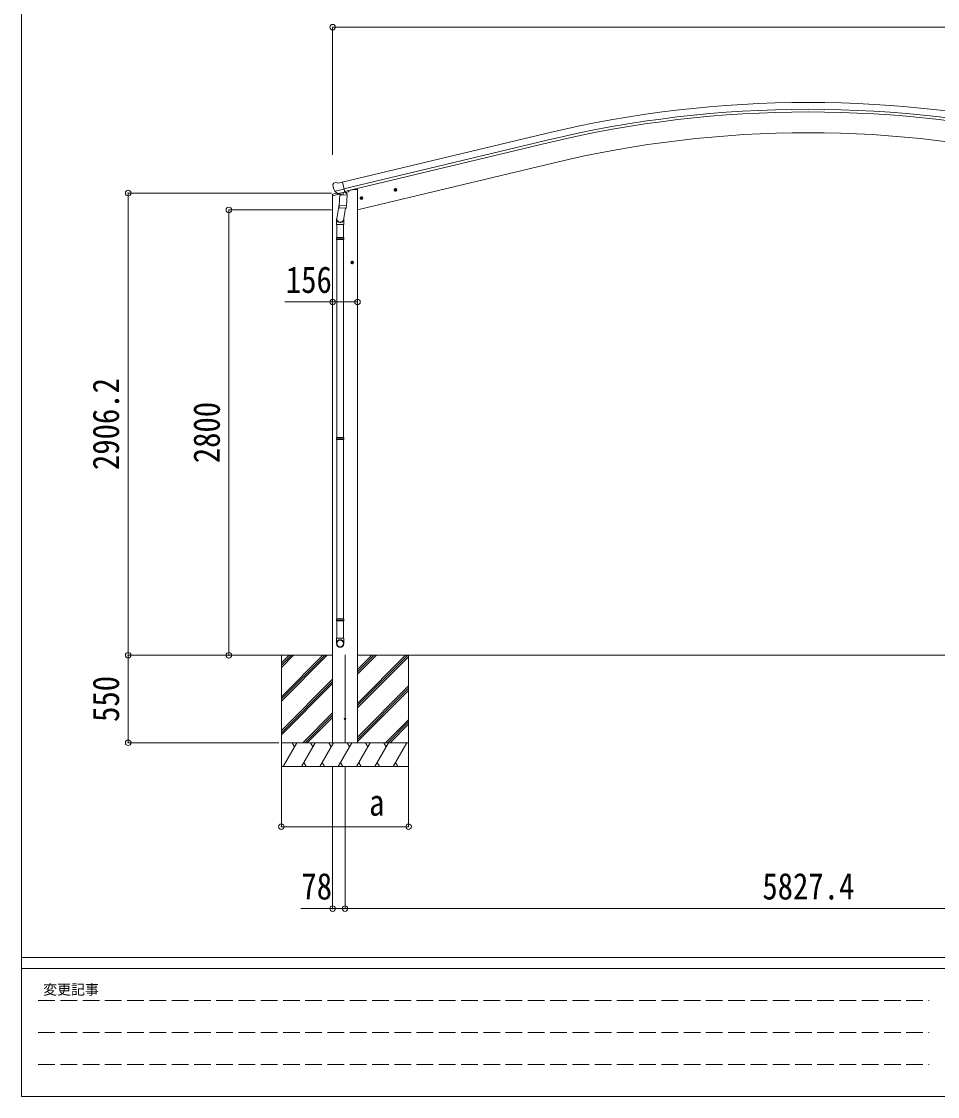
# Model space of a CAD drawing. Units: millimetres at full size. Extents: x -9783 to 9892, y -6828 to 6752.
# Drawn here: x -9783 to -4022, y -6828 to -69 of the extents above; entities that cross this region are included whole.
import ezdxf
from ezdxf.enums import TextEntityAlignment as Align

# ---------------------------------------------------------------- set-up
doc = ezdxf.new("R2010")
doc.units = ezdxf.units.MM
doc.header["$LTSCALE"] = 35
doc.header["$PDMODE"] = 32
doc.header["$PDSIZE"] = 35
doc.linetypes.add('DASHED3', pattern=[4, 3, -1])
for name, color, linetype, lineweight in [('0-0_0', 7, 'Continuous', 9), ('0-1_本体', 4, 'Continuous', 9), ('0-2_部品', 7, 'Continuous', 9), ('0-8_PARTS2', 2, 'Continuous', 9), ('0-A_寸法', 6, 'Continuous', 9), ('F-0_240', 7, 'Continuous', 9)]:
    doc.layers.add(name, color=color, linetype=linetype, lineweight=lineweight)
doc.styles.add('ＭＳ ゴシック', font='')
doc.styles.get('ＭＳ ゴシック').set_extended_font_data('MS Gothic')

msp = doc.modelspace()

# ---------------------------------------------------------------- linework, layer by layer
at = {"layer": '0-0_0'}
for p, q in [((-7826.07, -4053.52), (-8327.74, -4053.53)), ((-8148.52, -4053.52), (-8148.52, -4753.52)), ((-8148.52, -4314.25), (-7887.79, -4053.52)), ((-8148.52, -4328.39), (-7873.65, -4053.52)), ((-8148.52, -4342.54), (-7859.5, -4053.52)), ((-8148.52, -4130.41), (-8071.64, -4053.52)), ((-8148.52, -4116.26), (-8085.78, -4053.52)), ((-8148.52, -4102.12), (-8099.92, -4053.52)), ((-7670.07, -4356.3), (-7367.29, -4053.52)), ((-7670.07, -4370.44), (-7353.15, -4053.52)), ((-7670.07, -4172.46), (-7551.14, -4053.52)), ((-7670.07, -4158.31), (-7565.28, -4053.52)), ((-7670.07, -4144.17), (-7579.42, -4053.52)), ((-7669.57, -4053.52), (-1999.42, -4053.52)), ((-7348.52, -4053.52), (-7348.52, -4753.52)), ((-7670.07, -4384.59), (-7348.52, -4063.04)), ((-8148.52, -4526.38), (-7826.07, -4203.94)), ((-8148.52, -4540.53), (-7826.07, -4218.08)), ((-8148.52, -4554.67), (-7826.07, -4232.22)), ((-7670.07, -4568.43), (-7348.52, -4246.89)), ((-7670.07, -4582.58), (-7348.52, -4261.03)), ((-7670.07, -4596.72), (-7348.52, -4275.17)), ((-8013.53, -4603.52), (-7826.07, -4416.07)), ((-7999.38, -4603.52), (-7826.07, -4430.21)), ((-7985.24, -4603.52), (-7826.07, -4444.35)), ((-7493.03, -4603.52), (-7348.52, -4459.02)), ((-7478.88, -4603.52), (-7348.52, -4473.16)), ((-7464.74, -4603.52), (-7348.52, -4487.3)), ((-7348.52, -4603.52), (-8148.52, -4603.52)), ((-8138.23, -4753.52), (-8051.63, -4603.52)), ((-8066.63, -4629.51), (-8081.63, -4603.52)), ((-8022.76, -4753.52), (-7936.16, -4603.52)), ((-7951.16, -4629.51), (-7966.16, -4603.53)), ((-7907.29, -4753.52), (-7820.69, -4603.53)), ((-7835.69, -4629.51), (-7850.69, -4603.52)), ((-7681.52, -4603.52), (-7815.52, -4603.52)), ((-7791.82, -4753.52), (-7705.22, -4603.53)), ((-7720.22, -4629.51), (-7735.22, -4603.52)), ((-7676.35, -4753.52), (-7589.75, -4603.53)), ((-7604.75, -4629.51), (-7619.75, -4603.52)), ((-7560.88, -4753.52), (-7474.28, -4603.53)), ((-7504.28, -4603.53), (-7489.28, -4629.51)), ((-7445.41, -4753.52), (-7358.81, -4603.52)), ((-8007.76, -4727.55), (-7992.76, -4753.52)), ((-7892.29, -4727.54), (-7877.29, -4753.52)), ((-7776.82, -4727.54), (-7761.82, -4753.52)), ((-7661.35, -4727.55), (-7646.35, -4753.52)), ((-7545.88, -4727.55), (-7530.88, -4753.52)), ((-7430.41, -4727.55), (-7415.41, -4753.52)), ((-8148.52, -4753.52), (-7348.52, -4753.52))]:
    msp.add_line(p, q, dxfattribs=at)
at = {"layer": '0-1_本体'}
for p, q in [((-7765.12, -1079.8), (-6486.02, -772.72)), ((-6475.94, -814.69), (-7755.04, -1121.78)), ((-7751.11, -1138.14), (-6472.01, -831.06)), ((-7670.55, -1253.52), (-6441.43, -958.44)), ((-7670.55, -1253.52), (-6441.43, -958.44)), ((-7797.48, -1147.01), (-7797.48, -1147.52)), ((-7690.55, -1124.14), (-7724.06, -1132.19)), ((-7670.55, -1124.14), (-7690.55, -1124.14)), ((-7670.55, -4603.52), (-7670.55, -1124.14)), ((-7826.05, -4603.52), (-7826.05, -1163.35))]:
    msp.add_line(p, q, dxfattribs=at)
for radius in [7073, 7029.83, 7013, 6882, 6882]:
    msp.add_arc((-4834.86, -7650.29), radius, 76.5, 103.5, dxfattribs=at)
at = {"layer": '0-2_部品'}
for p, q in [((-7790.72, -1084.39), (-7764.79, -1078.17)), ((-7825.78, -1095.71), (-7825.5, -1096.86)), ((-7798.66, -1147.57), (-7825.59, -1154.04)), ((-7821.56, -1087.13), (-7825.41, -1093.43)), ((-7818.46, -1084.88), (-7805.28, -1081.72)), ((-7811.72, -1136.01), (-7754.22, -1122.21)), ((-7794.87, -1150.92), (-7811.25, -1136.43)), ((-7790.72, -1084.39), (-7803.98, -1081.69)), ((-7789.79, -1151.01), (-7753.09, -1142.2)), ((-7759.04, -1144.02), (-7760.06, -1158.63)), ((-7753.09, -1142.2), (-7751.56, -1141.83)), ((-7750.01, -1139.72), (-7749.06, -1139.79)), ((-7749.06, -1139.79), (-7735.75, -1155.11)), ((-7745.38, -1144.04), (-7727.17, -1139.66)), ((-7723.34, -1131.65), (-7723.34, -1134.8)), ((-7421.65, -1125.04), (-7441.1, -1129.71)), ((-7438.67, -1129.12), (-7436.54, -1121.93)), ((-7433.51, -1134.57), (-7438.67, -1129.12)), ((-7436.54, -1121.93), (-7429.24, -1120.18)), ((-7429.04, -1137.1), (-7433.71, -1117.65)), ((-7429.24, -1120.18), (-7424.08, -1125.62)), ((-7827.89, -1163.85), (-7785.08, -1153.57)), ((-7827.89, -1156.95), (-7827.89, -1163.85)), ((-7792.16, -1151.49), (-7784.64, -1149.69)), ((-7791.32, -1151.37), (-7789.79, -1151.01)), ((-7787.96, -1151.24), (-7788.01, -1151.98)), ((-7787.25, -1153.02), (-7761.44, -1159.45)), ((-7780.33, -1158.36), (-7785.01, -1225.2)), ((-7734.65, -1161.56), (-7780.33, -1158.36)), ((-7778.56, -1155.18), (-7778.79, -1158.47)), ((-7739.32, -1228.4), (-7734.65, -1161.56)), ((-7735.75, -1155.11), (-7736.19, -1161.45)), ((-7635.57, -1176.4), (-7655.02, -1181.07)), ((-7652.6, -1180.48), (-7650.46, -1173.29)), ((-7647.43, -1185.93), (-7652.6, -1180.48)), ((-7650.46, -1173.29), (-7643.17, -1171.53)), ((-7642.96, -1188.45), (-7647.63, -1169.01)), ((-7643.17, -1171.53), (-7638, -1176.98)), ((-7784.65, -1220.08), (-7799.19, -1307.95)), ((-7785.87, -1237.67), (-7785, -1225.2)), ((-7785.47, -1239.02), (-7785.47, -1239.02)), ((-7739.32, -1228.4), (-7785.01, -1225.2)), ((-7784.02, -1239.8), (-7742.33, -1242.72)), ((-7745.86, -1242.47), (-7758.49, -1317.27)), ((-7739.33, -1228.39), (-7740.22, -1241.09)), ((-7801.34, -1345.11), (-7801.34, -1310.76)), ((-7755.34, -1345.11), (-7801.34, -1345.11)), ((-7799.34, -1345.11), (-7799.34, -1427.77)), ((-7757.34, -1345.11), (-7757.34, -1427.77)), ((-7755.34, -1310.45), (-7755.34, -1345.11)), ((-7801.34, -1429.77), (-7800.34, -1427.77)), ((-7755.34, -1429.77), (-7801.34, -1429.77)), ((-7755.34, -1437.77), (-7801.34, -1437.77)), ((-7756.34, -1427.77), (-7800.34, -1427.77)), ((-7756.34, -1439.77), (-7800.34, -1439.77)), ((-7799.34, -1439.77), (-7799.34, -2683.95)), ((-7757.34, -1439.77), (-7757.34, -2683.95)), ((-7755.34, -1429.77), (-7756.34, -1427.77)), ((-7755.34, -1437.77), (-7756.34, -1439.77)), ((-7755.34, -1429.77), (-7755.34, -1437.77)), ((-7693.83, -1583.64), (-7713.83, -1583.64)), ((-7711.34, -1583.64), (-7707.58, -1577.14)), ((-7707.58, -1590.14), (-7711.34, -1583.64)), ((-7707.58, -1577.14), (-7700.08, -1577.14)), ((-7703.83, -1593.64), (-7703.83, -1573.64)), ((-7700.08, -1577.14), (-7696.33, -1583.64)), ((-7801.34, -2685.95), (-7800.34, -2683.95)), ((-7755.34, -2685.95), (-7801.34, -2685.95)), ((-7755.34, -2693.95), (-7801.34, -2693.95)), ((-7756.34, -2683.95), (-7800.34, -2683.95)), ((-7756.34, -2695.95), (-7800.34, -2695.95)), ((-7799.34, -2695.95), (-7799.34, -3824.14)), ((-7757.34, -2695.95), (-7757.34, -3824.14)), ((-7755.34, -2685.95), (-7756.34, -2683.95)), ((-7755.34, -2693.95), (-7756.34, -2695.95)), ((-7755.34, -2685.95), (-7755.34, -2693.95)), ((-7801.34, -3826.14), (-7800.34, -3824.14)), ((-7755.34, -3826.14), (-7801.34, -3826.14)), ((-7755.34, -3834.14), (-7801.34, -3834.14)), ((-7756.34, -3824.14), (-7800.34, -3824.14)), ((-7756.34, -3836.14), (-7800.34, -3836.14)), ((-7799.34, -3836.14), (-7799.34, -3946.14)), ((-7757.34, -3836.14), (-7757.34, -3946.14)), ((-7755.34, -3826.14), (-7756.34, -3824.14)), ((-7755.34, -3834.14), (-7756.34, -3836.14)), ((-7755.34, -3826.14), (-7755.34, -3834.14)), ((-7801.34, -3980.28), (-7801.34, -3946.14)), ((-7755.34, -3946.14), (-7801.34, -3946.14)), ((-7755.34, -3980.28), (-7755.34, -3946.14))]:
    msp.add_line(p, q, dxfattribs=at)
for points in [[(-7759.36, -1143.62), (-7749.64, -1141.28), (-7764.79, -1078.17)], [(-7811.99, -1135.44), (-7811.41, -1136.28), (-7811.25, -1136.43)], [(-7759.36, -1143.62), (-7759.6, -1143.77), (-7784.36, -1149.71), (-7784.64, -1149.69)], [(-7424.08, -1125.62), (-7426.21, -1132.82), (-7433.51, -1134.57)], [(-7638, -1176.98), (-7640.13, -1184.17), (-7647.43, -1185.93)], [(-7801.34, -1429.77), (-7801.34, -1437.77), (-7800.34, -1439.77)], [(-7696.33, -1583.64), (-7700.08, -1590.14), (-7707.58, -1590.14)], [(-7801.34, -2685.95), (-7801.34, -2693.95), (-7800.34, -2695.95)], [(-7801.34, -3826.14), (-7801.34, -3834.14), (-7800.34, -3836.14)]]:
    msp.add_lwpolyline(points, dxfattribs=at)
for centre, radius in [((-7431.38, -1127.37), 8.5), ((-7431.38, -1127.37), 7.7), ((-7431.38, -1127.37), 6.5), ((-7645.3, -1178.73), 8.5), ((-7645.3, -1178.73), 7.7), ((-7645.3, -1178.73), 6.5), ((-7703.83, -1583.64), 8.5), ((-7703.83, -1583.64), 7.7), ((-7703.83, -1583.64), 6.5)]:
    msp.add_circle(centre, radius, dxfattribs=at)
at = {"layer": '0-2_部品', "color": 4}
msp.add_circle((-7748.3, -4453.52), 4.5, dxfattribs=at)
at = {"layer": '0-2_部品'}
for centre, radius, start, end in [((-7628.69, -1049.61), 202.4, 193.5, 205.09125), ((-7817.29, -1089.74), 5, 103.5, 148.5), ((-7804.58, -1084.63), 3, 78.5, 103.5), ((-7758.44, -1144.1), 0.604, 100.59842, 172.20595), ((-7751.68, -1141.34), 0.5, 283.5, 318.76246), ((-7728.34, -1134.8), 5, 283.5, 0), ((-7824.89, -1156.95), 3, 103.5, 180), ((-7791.44, -1150.89), 0.5, 248.23754, 283.5), ((-7788.46, -1151.2), 0.5, 356, 103.5), ((-7787.01, -1152.05), 1, 176, 256), ((-7761.09, -1158.48), 1.03, 250.03897, 351.96569), ((-7783.93, -1237.84), 1.95, 175.04017, 217.47766), ((-7783.89, -1237.81), 2, 217.40962, 266), ((-7742.19, -1240.73), 2, 266, 349.46843), ((-7771.34, -1310.76), 30, 177.45142, 180)]:
    msp.add_arc(centre, radius, start, end, dxfattribs=at)
for centre, major_axis, ratio, start_param, end_param in [((-7822.86, -1094.99), (-1.57, -2.57), 0.99628, 4.712389, 5.4996506), ((-7792.88, -1148.67), (-0.73, -2.92), 0.997631, 5.8041905, 6.6006116), ((-7792.83, -1148.44), (2.63, 3.16), 0.650902, 4.0958226, 4.1686332), ((-7792.86, -1148.57), (-0.73, -2.92), 0.997631, 0.3902369, 0.4789948), ((-7778.34, -1310.45), (23, 0), 0.996195, 2.5560258, 6.5663028), ((-7778.34, -1310.45), (21, 0), 0.996195, 2.9349147, 5.9512394), ((-7778.34, -3978.54), (-23, 0), 0.996195, 3.1415927, 6.2831853), ((-7778.34, -3980.28), (-23, 0), 0.996195, 3.1415927, 6.2831853), ((-7778.34, -3980.28), (0, -23.43), 0.981806, 4.712389, 7.8539816)]:
    msp.add_ellipse(centre, major_axis=major_axis, ratio=ratio, start_param=start_param, end_param=end_param, dxfattribs=at)
msp.add_ellipse((-7778.34, -3980.28), major_axis=(21, 0), ratio=0.996195, dxfattribs=at)
at = {"layer": '0-8_PARTS2', "color": 6}
msp.add_line((-7826.07, -104.52), (-1843.05, -104.52), dxfattribs=at)
at = {"layer": '0-8_PARTS2'}
msp.add_line((-7748.3, -4051.02), (-7748.3, -4606.02), dxfattribs=at)
at = {"layer": '0-A_寸法'}
for p, q in [((-7826.07, -104.52), (-7826.07, -906.86)), ((-9112.35, -1147.32), (-7833.52, -1147.32)), ((-9112.35, -4053.53), (-9112.35, -1147.32)), ((-8478.64, -1253.54), (-7833.52, -1253.54)), ((-8478.64, -4053.53), (-8478.64, -1253.54)), ((-7826.07, -1832.28), (-8126.07, -1832.28)), ((-7670.07, -1832.28), (-7826.07, -1832.28)), ((-9112.35, -4053.53), (-8163.33, -4053.53)), ((-9112.35, -4053.53), (-8166.08, -4053.53)), ((-9112.35, -4053.53), (-9112.35, -4603.52)), ((-8478.64, -4053.53), (-8166.08, -4053.53)), ((-9112.35, -4603.52), (-8164.36, -4603.52)), ((-8148.52, -5131.43), (-8148.52, -4757.02)), ((-7826.3, -5646.41), (-7826.3, -4757.02)), ((-7748.3, -5646.41), (-7748.3, -4757.02)), ((-7826.3, -5646.41), (-8026.3, -5646.41)), ((-7826.3, -5646.41), (-7748.3, -5646.41)), ((-7748.3, -5646.41), (-1920.92, -5646.41))]:
    msp.add_line(p, q, dxfattribs=at)
msp.add_lwpolyline([(-8148.52, -5131.43), (-7348.52, -5131.43), (-7348.52, -4757.02)], dxfattribs=at)
for p in [(-7826.07, -104.52), (-9112.35, -1147.32), (-8478.64, -1253.54), (-7826.07, -1832.28), (-7670.07, -1832.28), (-9112.35, -4053.53), (-8478.64, -4053.53), (-9112.35, -4603.52), (-8148.52, -5131.43), (-7348.52, -5131.43), (-7826.3, -5646.41), (-7748.3, -5646.41)]:
    msp.add_point(p, dxfattribs=at)
at = {"layer": 'F-0_240', "color": 5}
for p, q in [((-9783.03, 6751.9), (-9783.03, -6828.1)), ((-9783.03, -5953.1), (9396.97, -5953.1)), ((-9783.03, -6023.1), (6285.75, -6023.1)), ((-9783.03, -6828.1), (9396.97, -6828.1))]:
    msp.add_line(p, q, dxfattribs=at)
at = {"layer": 'F-0_240', "color": 4, "linetype": 'DASHED3'}
for p, q in [((-9678.03, -6224.35), (-4074.25, -6224.35)), ((-9678.03, -6425.6), (-4074.25, -6425.6)), ((-9678.03, -6626.85), (-4074.25, -6626.85))]:
    msp.add_line(p, q, dxfattribs=at)

# ---------------------------------------------------------------- texts
at = {"layer": '0-A_寸法', "color": 7, "style": 'ＭＳ ゴシック', "width": 0.85}
for s, p in [('156', (-8120.44, -1825.28)), ('a', (-7596.64, -5112.43)), ('78', (-8022.55, -5639.41)), ('5827.4', (-5123.36, -5639.41))]:
    msp.add_text(s, height=166.8, dxfattribs=at).set_placement(p, align=Align.BOTTOM_LEFT)
for s, p in [('2906.2', (-9119.35, -2889.18)), ('2800', (-8485.64, -2846.04)), ('550', (-9119.35, -4472.9))]:
    msp.add_text(s, height=166.8, rotation=90, dxfattribs=at).set_placement(p, align=Align.BOTTOM_LEFT)
at = {"layer": 'F-0_240', "style": 'ＭＳ ゴシック'}
msp.add_text('変更記事', height=64.15, dxfattribs=at).set_placement((-9646.27, -6206.85), align=Align.BOTTOM_LEFT)

doc.saveas('drawing.dxf')
